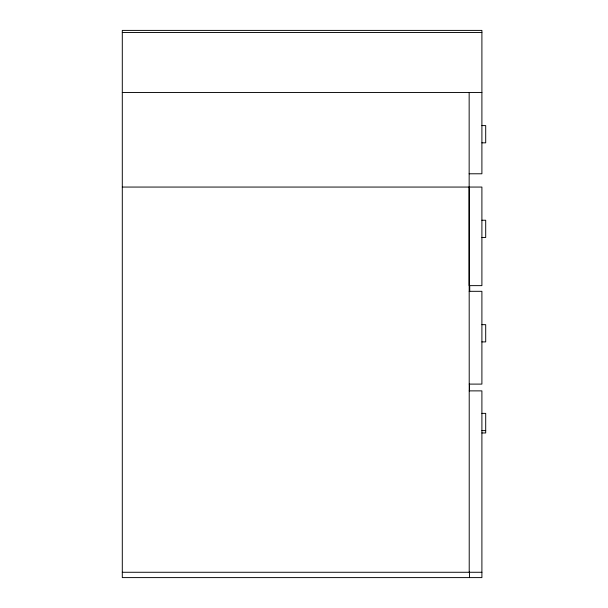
<?xml version="1.0" encoding="UTF-8"?>
<svg xmlns="http://www.w3.org/2000/svg" width="608" height="608" viewBox="0 0 608 608"><rect width="100%" height="100%" fill="white"/><g stroke="black" fill="none" stroke-linecap="round" stroke-linejoin="round"><path stroke-width="0.91" d="M122.299 32.528L481.901 32.528M122.299 92.469L481.901 92.469M481.901 125.59L485.701 125.59L485.701 142.834L481.901 142.834M469.156 173.782L481.901 173.782L481.901 30.4L122.299 30.4L122.299 577.6L481.901 577.6L481.901 390.876L469.216 390.876M122.299 187.059L481.901 187.059L481.901 285.631L469.726 285.631L469.726 291.316M481.901 220.24L485.701 220.24L485.701 237.485L481.901 237.485M469.194 291.316L481.901 291.316L481.901 384.104L469.216 384.104L469.156 187.059M481.901 324.657L485.701 324.657L485.701 341.901L481.901 341.901M481.901 413.372L485.701 413.372L485.701 432.964L481.901 432.964M481.901 430.616L485.701 430.616M122.299 572.272L481.901 572.272M469.475 384.104L469.475 390.876M469.475 571.915L469.475 577.6M469.156 92.469L469.156 285.631M469.216 384.104L469.216 572.272"/></g></svg>
